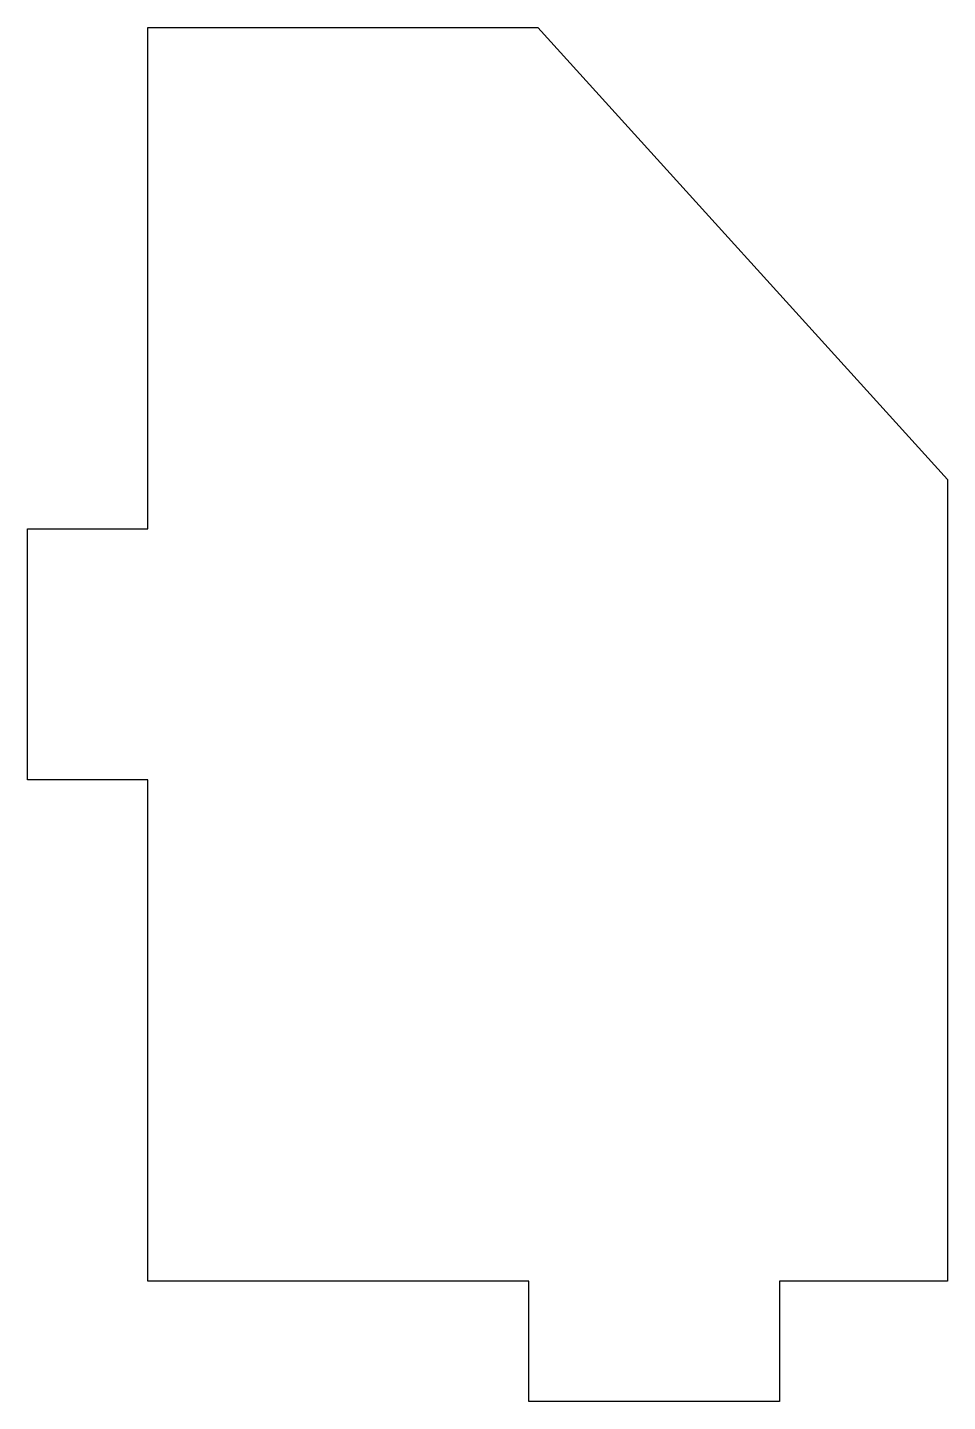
# Model space of a CAD drawing. Header units: millimetres. Extents: x -87 to -50.3, y -29.8 to 25.
import ezdxf

# ---------------------------------------------------------------- set-up
doc = ezdxf.new("R2010")
doc.units = ezdxf.units.MM
doc.layers.get('0').update_dxf_attribs({"linetype": 'CONTINUOUS'})

msp = doc.modelspace()

# ---------------------------------------------------------------- linework, layer by layer
msp.add_lwpolyline([(-87, 5), (-82.2, 5), (-82.2, 25), (-66.64, 25), (-50.289, 6.976), (-50.289, -25), (-57, -25), (-57, -29.8), (-67, -29.8), (-67, -25), (-82.2, -25), (-82.2, -5), (-87, -5)], close=True)

doc.saveas('drawing.dxf')
